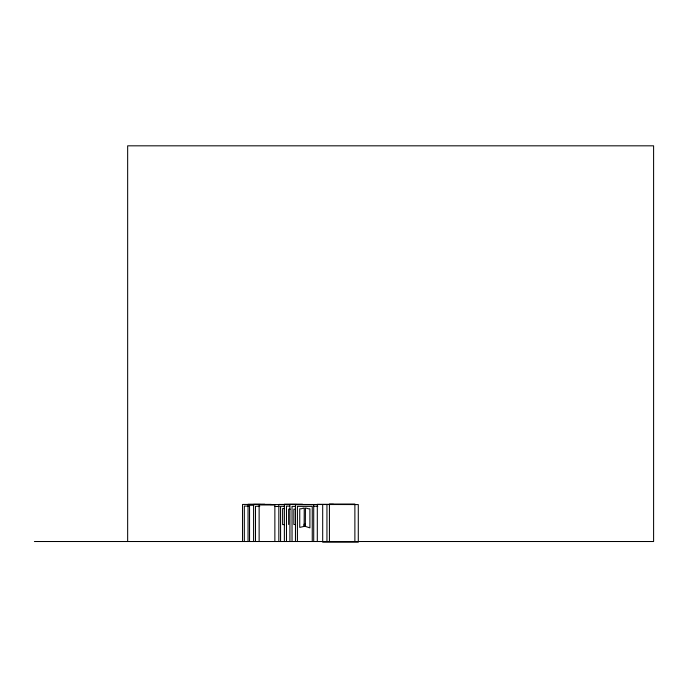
<?xml version="1.0" encoding="UTF-8"?>
<svg xmlns="http://www.w3.org/2000/svg" width="688" height="688" viewBox="0 0 688 688"><rect width="100%" height="100%" fill="white"/><g stroke="black" fill="none" stroke-linecap="round" stroke-linejoin="round"><path stroke-width="1.03" d="M304.139 526.406L304.234 508.019A7.826 7.826 0 0 0 301.37 508.802L299.744 508.802L299.744 527.395L304.139 526.406L304.139 524.161M305.334 526.406L305.429 508.019A7.826 7.826 0 0 1 308.293 508.802L309.901 508.802L309.901 527.859L305.334 526.406L305.334 524.161M264.777 504.278L248.05 504.278L248.05 541.516M302.488 504.227L284.376 504.227L284.376 541.516M271.218 504.381L253.597 504.381L253.597 541.516M296.476 504.442L278.829 504.442L278.829 541.516M333.499 504.321L317.306 504.321L317.306 541.516M260.442 504.442L242.537 504.442L242.537 541.516M270.195 504.562L288.238 504.562M257.338 504.588L273.807 504.588M253.829 505.267L249.538 505.267L249.538 541.516M248.514 506.067L244.335 506.067L244.335 541.516M289.588 506.127L286.492 506.127L286.492 541.516M259.772 506.256L255.48 506.256L255.48 541.516M284.634 506.299L280.566 506.299L280.566 541.516M313.608 506.222L317.822 506.222M295.255 506.368L292.039 506.368L292.039 541.516M275.028 506.48L279.122 506.48M284.557 508.57L282.622 508.57L282.622 524.617L284.557 524.617M290.284 509.154L288.659 509.154L288.659 524.514M295.479 509.154L293.853 509.154L293.853 524.514L295.591 524.514M34.4 541.516L653.6 541.516L653.6 145.822L127.658 145.822L127.658 541.516M354.879 541.516L354.879 504.046L329.432 504.046L329.432 541.516M326.946 504.562L326.946 541.516M322.689 504.571L322.689 542.178L358.293 542.178L358.293 504.571L289.915 504.45L289.915 541.516M313.711 541.516L313.711 504.708L295.462 504.708L295.462 541.516M312.257 541.516L312.257 506.377L297.414 506.377L297.414 541.516M274.865 541.516L274.865 504.854L259.135 504.854L259.135 541.516"/></g></svg>
